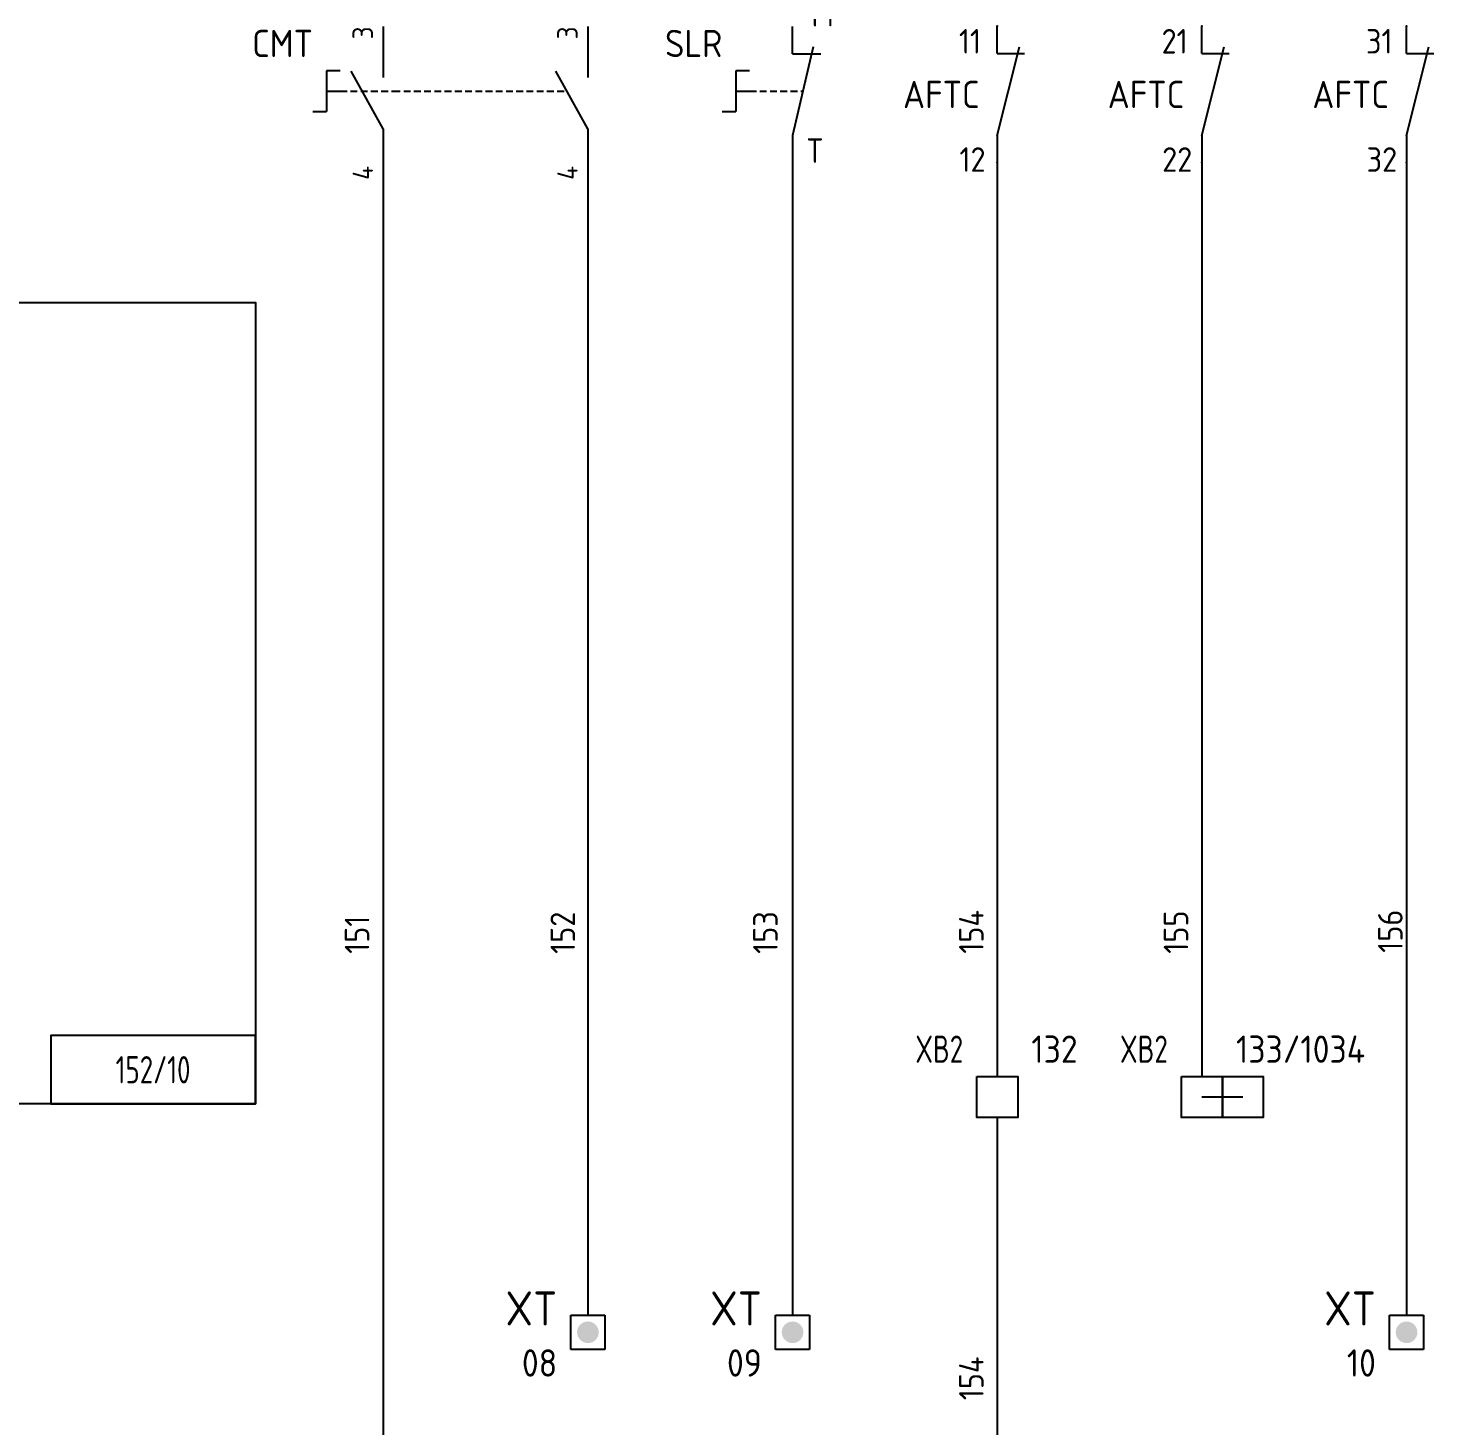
# Model space of a CAD drawing. Header units: millimetres. Extents: x 2272 to 7312, y -3839 to -3184.
# Drawn here: x 4503 to 4606, y -3401.2 to -3298.7 of the extents above; entities that cross this region are included whole.
import ezdxf
from ezdxf.enums import TextEntityAlignment as Align

# ---------------------------------------------------------------- set-up
doc = ezdxf.new("R2010")
doc.units = ezdxf.units.MM
doc.linetypes.add('DASHED', pattern=[0.75, 0.5, -0.25])
for name, color, linetype in [('AUXILIAR', 30, 'Continuous'), ('CABLES', 3, 'Continuous'), ('SYMS', 7, 'Continuous'), ('TAGS', 7, 'Continuous'), ('TERMS', 7, 'Continuous'), ('TEXTO', 3, 'Continuous'), ('TRAZOS', 4, 'DASHED')]:
    doc.layers.add(name, color=color, linetype=linetype)
doc.layers.add('CDO_110VCC', color=3, linetype='Continuous', lineweight=18)
doc.styles.add('ROMANS', font='isocp3.shx')
doc.styles.add('WD_IEC', font='ISOCP2.shx', dxfattribs={"width": 0.9, "height": 4})

# ---------------------------------------------------------------- blocks, each defined once
blk = doc.blocks.new('CCSH')
at = {"color": 0, "linetype": 'Continuous'}
for p, q in [((2, 0), (0, 0)), ((2, 0), (8.5, -1.63)), ((8, 0), (8, -2)), ((8, 0), (10, 0))]:
    blk.add_line(p, q, dxfattribs=at)
for p in [(0, 0), (10, 0)]:
    blk.add_point(p, dxfattribs=at)
at = {"layer": 'TEXTO', "linetype": 'Continuous', "style": 'ROMANS'}
for tag, height, p in [('NOMBRE', 1.5, (5, 3.5)), ('X1', 1.2, (2, 1)), ('X2', 1.2, (8, 1))]:
    blk.add_attdef(tag, text='', height=height, dxfattribs=at).set_placement(p, align=Align.CENTER)
blk = doc.blocks.new('*U36')
blk.add_lwpolyline([(-1.5, 3), (1.5, 3), (1.5, 0), (-1.5, 0)], close=True)
at = {"style": 'ROMANS', "width": 0.8}
blk.add_attdef('XA', text='', height=2, dxfattribs=at).set_placement((-2.5, 4), align=Align.RIGHT)
at = {"layer": 'TEXTO', "style": 'ROMANS'}
blk.add_attdef('BORNE', (2.5, 4), '', height=2, dxfattribs=at)
blk = doc.blocks.new('NC SELECTORA SLR')
for p, q in [((0, 8), (0, 10)), ((1.5, 8.5), (0, 2)), ((0, 8), (2.08, 8)), ((-3.15, 6.75), (-4.15, 6.75)), ((-4.15, 6.75), (-4.15, 3.75)), ((-4.15, 5.25), (-3.15, 5.25)), ((-5.15, 3.75), (-4.15, 3.75)), ((0, 2), (0, 0))]:
    blk.add_line(p, q)
at = {"layer": 'TRAZOS'}
blk.add_line((-3.15, 5.25), (0.75, 5.25), dxfattribs=at)
at = {"style": 'ROMANS'}
for tag, p in [('1', (1, 10)), ('2', (1, 0))]:
    blk.add_attdef(tag, p, '', height=1.8, dxfattribs=at)
blk.add_attdef('SLR', text='', height=2, dxfattribs=at).set_placement((-5.15, 7.75), align=Align.RIGHT)
blk = doc.blocks.new('*U53')
blk.add_lwpolyline([(-1.5, 3), (1.5, 3), (1.5, 0), (-1.5, 0)], close=True)
at = {"style": 'ROMANS', "width": 0.8}
blk.add_attdef('XA', text='', height=2, dxfattribs=at).set_placement((-2.5, 4), align=Align.RIGHT)
at = {"layer": 'TEXTO', "style": 'ROMANS'}
blk.add_attdef('BORNE', (2.5, 4), '', height=2, dxfattribs=at)
blk = doc.blocks.new('*U54')
blk.add_lwpolyline([(-1.5, 3), (1.5, 3), (1.5, 0), (-1.5, 0)], close=True)
at = {"style": 'ROMANS', "width": 0.8}
blk.add_attdef('XA', text='', height=2, dxfattribs=at).set_placement((-2.5, 4), align=Align.RIGHT)
at = {"layer": 'TEXTO', "style": 'ROMANS'}
blk.add_attdef('BORNE', (2.5, 4), '', height=2, dxfattribs=at)
blk = doc.blocks.new('VSW21')
for p, q in [((0, 7.5), (0, 2.5)), ((0, -2.5), (-3.125, 3.125)), ((0, -2.5), (0, -7.5))]:
    blk.add_line(p, q)
at = {"style": 'WD_IEC'}
for tag, p in [('INST', (-5.25, 7.75)), ('LOC', (-5.25, 4.25)), ('TAG2', (-5.25, 0.75)), ('XREF', (-5.25, -3.75)), ('DESC1', (-5.25, -7.6)), ('DESC2', (-5.25, -11.1)), ('DESC3', (-5.25, -14.6)), ('WDTAGALT', (-5, -18))]:
    blk.add_attdef(tag, text='', height=2.5, dxfattribs=at).set_placement(p, align=Align.RIGHT)
blk.add_attdef('TERM01', text='', height=2, rotation=90, dxfattribs=at).set_placement((-1, 7.5), align=Align.RIGHT)
at = {"style": 'WD_IEC', "flags": 1}
for tag, p, height in [('X2TERM01', (0, 7.5), 0.32), ('X4LINK', (-2, 0), 0.32), ('X1LINK', (-0.5, 0), 0.32), ('CONTACT', (4, -3.5), 1), ('FAMILY', (4, -5), 1), ('COMMON', (5.25, -4.75), 1), ('X8TERM02', (0, -7.5), 0.32)]:
    blk.add_attdef(tag, p, '', height=height, dxfattribs=at)
at = {"style": 'WD_IEC'}
blk.add_attdef('TERM02', (-1, -7.5), '', height=2, rotation=90, dxfattribs=at)
blk = doc.blocks.new('VT0001')
for p, q in [((-1.25, -1.25), (-1.25, 1.25)), ((-1.25, 1.25), (1.25, 1.25)), ((1.25, 1.25), (1.25, -1.25)), ((1.25, -1.25), (-1.25, -1.25))]:
    blk.add_line(p, q)
at = {"style": 'WD_IEC', "flags": 1}
for tag, p, height in [('ASSYCODE', (2.75, 10.75), 1), ('CATDESC', (2.75, 9.25), 1), ('MFG', (2.75, 7.25), 1.5), ('CAT', (2.75, 4.75), 1.5), ('X2PIN01', (0, 2.25), 0.25), ('X2TERMDESC01', (0, 1.75), 0.4), ('X4PIN01', (-1.25, 1), 0.25), ('X2TERM01', (0, 1.25), 0.25), ('X1PIN01', (1.25, 1), 0.25), ('X4TERM01', (-1.25, 0), 0.25), ('X4TERMDESC01', (-1.25, 0.5), 0.4), ('STRIPSEQ', (0, 0), 0.025), ('X8PIN01', (0, -0.25), 0.25), ('X1TERM01', (1.25, 0), 0.25), ('X1TERMDESC01', (1.25, 0.5), 0.4), ('LINKTERM', (0, -0.04), 0.025), ('X8TERM01', (0, -1.25), 0.25), ('X8TERMDESC01', (0, -0.75), 0.4)]:
    blk.add_attdef(tag, p, '', height=height, dxfattribs=at)
at = {"style": 'WD_IEC'}
for tag, p in [('INST', (-2.25, 6.5)), ('LOC', (-2.25, 3.5)), ('DESC1', (-2.25, -6.25)), ('DESC2', (-2.25, -9.25)), ('DESC3', (-2.25, -12.25))]:
    blk.add_attdef(tag, text='', height=2.5, dxfattribs=at).set_placement(p, align=Align.RIGHT)
at = {"style": 'WD_IEC', "flags": 8}
for tag, height, p in [('TAGSTRIP', 2.5, (-2.25, 0.5)), ('TERM01', 2, (-2.25, -3.25))]:
    blk.add_attdef(tag, text='', height=height, dxfattribs=at).set_placement(p, align=Align.RIGHT)

msp = doc.modelspace()

# ---------------------------------------------------------------- hatches: boundary and pattern name
h = msp.add_hatch(color=5)
h.dxf.hatch_style = 1
h.set_gradient(color1=(0, 0, 255), one_color=1, tint=1)
edge = h.paths.add_edge_path()
edge.add_arc((4544, -3394.31), 0.793, 0, 360)
h = msp.add_hatch(color=5)
h.dxf.hatch_style = 1
h.set_gradient(color1=(0, 0, 255), one_color=1, tint=1)
edge = h.paths.add_edge_path()
edge.add_arc((4559, -3394.31), 0.793, 0, 360)
h = msp.add_hatch(color=5)
h.dxf.hatch_style = 1
h.set_gradient(color1=(0, 0, 255), one_color=1, tint=1)
edge = h.paths.add_edge_path()
edge.add_arc((4604, -3394.31), 0.793, 0, 360)

# ---------------------------------------------------------------- linework, layer by layer
for p, q in [((4525.85, -3301.81), (4524.85, -3301.81)), ((4524.85, -3301.81), (4524.85, -3304.81)), ((4524.85, -3303.31), (4525.85, -3303.31)), ((4523.85, -3304.81), (4524.85, -3304.81)), ((4529, -3308.56), (4529, -3407.93)), ((4544, -3308.56), (4544, -3393.06)), ((4559, -3308.56), (4559, -3393.06)), ((4574, -3308.55), (4574, -3375.55)), ((4589, -3308.55), (4589, -3375.55)), ((4604, -3308.55), (4604, -3393.06)), ((4589, -3377.05), (4592, -3377.05)), ((4574, -3378.55), (4574, -3407.93))]:
    msp.add_line(p, q)
at = {"color": 4, "linetype": 'DASHED'}
msp.add_line((4529.75, -3303.31), (4542.47, -3303.31), dxfattribs=at)
at = {"layer": 'AUXILIAR'}
msp.add_lwpolyline([(4408.63, -3318.81), (4519.63, -3318.81), (4519.63, -3377.56), (4408.63, -3377.56)], dxfattribs=at)
msp.add_lwpolyline([(4504.63, -3377.56), (4519.63, -3377.56), (4519.63, -3372.56), (4504.63, -3372.56)], close=True, dxfattribs=at)
at = {"layer": 'TRAZOS'}
msp.add_line((4525.85, -3303.31), (4529.75, -3303.31), dxfattribs=at)

# ---------------------------------------------------------------- block references
for name, p, values in [('NC SELECTORA SLR', (4559, -3308.56), {'1': 'T1', '2': 'T', 'SLR': 'SLR'}), ('*U54', (4574, -3378.55), {'XA': 'XB2', 'BORNE': '132'}), ('*U53', (4589, -3378.55), {'XA': 'XB2', 'BORNE': '133/1034'})]:
    msp.add_blockref(name, p).add_auto_attribs(values)
ref = msp.add_blockref('CCSH', (4574, -3308.55), dxfattribs=dict(rotation=90))
ref.add_attrib('NOMBRE', 'AFTC', dxfattribs={"linetype": 'Continuous', "height": 2, "style": 'ROMANS'}).set_placement((4569.9, -3303.55), align=Align.MIDDLE_CENTER)
ref.add_attrib('X1', '12', dxfattribs={"linetype": 'Continuous', "height": 1.8, "style": 'ROMANS'}).set_placement((4572.19, -3309.22), align=Align.CENTER)
ref.add_attrib('X2', '11', dxfattribs={"linetype": 'Continuous', "height": 1.8, "style": 'ROMANS'}).set_placement((4572, -3300.55), align=Align.CENTER)
ref = msp.add_blockref('CCSH', (4589, -3308.55), dxfattribs=dict(rotation=90))
ref.add_attrib('NOMBRE', 'AFTC', dxfattribs={"linetype": 'Continuous', "height": 2, "style": 'ROMANS'}).set_placement((4584.9, -3303.55), align=Align.MIDDLE_CENTER)
ref.add_attrib('X1', '22', dxfattribs={"linetype": 'Continuous', "height": 1.8, "style": 'ROMANS'}).set_placement((4587.19, -3309.22), align=Align.CENTER)
ref.add_attrib('X2', '21', dxfattribs={"linetype": 'Continuous', "height": 1.8, "style": 'ROMANS'}).set_placement((4587, -3300.55), align=Align.CENTER)
ref = msp.add_blockref('CCSH', (4604, -3308.55), dxfattribs=dict(rotation=90))
ref.add_attrib('NOMBRE', 'AFTC', dxfattribs={"linetype": 'Continuous', "height": 2, "style": 'ROMANS'}).set_placement((4599.9, -3303.55), align=Align.MIDDLE_CENTER)
ref.add_attrib('X1', '32', dxfattribs={"linetype": 'Continuous', "height": 1.8, "style": 'ROMANS'}).set_placement((4602.19, -3309.22), align=Align.CENTER)
ref.add_attrib('X2', '31', dxfattribs={"linetype": 'Continuous', "height": 1.8, "style": 'ROMANS'}).set_placement((4602, -3300.55), align=Align.CENTER)
msp.add_blockref('*U36', (4592, -3378.55))
at = {"layer": 'SYMS'}
ref = msp.add_blockref('VSW21', (4529, -3304.19), dxfattribs=dict(at, xscale=0.75, yscale=0.75, zscale=0.75))
ref.add_attrib('TERM02', '4', (4528.25, -3309.81), dxfattribs={"layer": 'TERMS', "height": 1.5, "rotation": 90, "style": 'WD_IEC'})
ref.add_attrib('TERM01', '3', dxfattribs={"layer": 'TERMS', "height": 1.5, "rotation": 90, "style": 'WD_IEC'}).set_placement((4528.25, -3298.56), align=Align.RIGHT)
ref = msp.add_blockref('VSW21', (4544, -3304.19), dxfattribs=dict(at, xscale=0.75, yscale=0.75, zscale=0.75))
ref.add_attrib('TERM02', '4', (4543.25, -3309.81), dxfattribs={"layer": 'TERMS', "height": 1.5, "rotation": 90, "style": 'WD_IEC'})
ref.add_attrib('TERM01', '3', dxfattribs={"layer": 'TERMS', "height": 1.5, "rotation": 90, "style": 'WD_IEC'}).set_placement((4543.25, -3298.56), align=Align.RIGHT)
ref = msp.add_blockref('VT0001', (4544, -3394.31), dxfattribs=at)
ref.add_attrib('TERM01', '08', dxfattribs={"layer": 'TERMS', "height": 2, "style": 'WD_IEC', "flags": 8}).set_placement((4541.75, -3397.56), align=Align.RIGHT)
ref.add_attrib('TAGSTRIP', 'XT', dxfattribs={"layer": 'TAGS', "height": 2.5, "style": 'WD_IEC', "flags": 8}).set_placement((4541.75, -3393.81), align=Align.RIGHT)
ref = msp.add_blockref('VT0001', (4559, -3394.31), dxfattribs=at)
ref.add_attrib('TERM01', '09', dxfattribs={"layer": 'TERMS', "height": 2, "style": 'WD_IEC', "flags": 8}).set_placement((4556.75, -3397.56), align=Align.RIGHT)
ref.add_attrib('TAGSTRIP', 'XT', dxfattribs={"layer": 'TAGS', "height": 2.5, "style": 'WD_IEC', "flags": 8}).set_placement((4556.75, -3393.81), align=Align.RIGHT)
ref = msp.add_blockref('VT0001', (4604, -3394.31), dxfattribs=at)
ref.add_attrib('TERM01', '10', dxfattribs={"layer": 'TERMS', "height": 2, "style": 'WD_IEC', "flags": 8}).set_placement((4601.75, -3397.56), align=Align.RIGHT)
ref.add_attrib('TAGSTRIP', 'XT', dxfattribs={"layer": 'TAGS', "height": 2.5, "style": 'WD_IEC', "flags": 8}).set_placement((4601.75, -3393.81), align=Align.RIGHT)

# ---------------------------------------------------------------- texts
at = {"style": 'ROMANS'}
msp.add_attdef('CMT', text='SLR', height=2, dxfattribs=at).set_placement((4523.85, -3300.81), align=Align.RIGHT)
at = {"layer": 'CABLES', "char_height": 1.8, "attachment_point": 7, "rotation": 90, "style": 'ROMANS'}
for s, insert in [('152', (4543.06, -3366.56)), ('153', (4557.91, -3366.56)), ('154', (4573, -3366.55)), ('155', (4588, -3366.55)), ('156', (4603.71, -3366.48)), ('151', (4527.98, -3366.56)), ('154', (4573, -3399.29))]:
    msp.add_mtext_dynamic_manual_height_columns(s, width=6.7539, gutter_width=9, heights=[0], dxfattribs=dict(at, insert=insert))
at = {"layer": 'CDO_110VCC', "style": 'ROMANS', "width": 0.8}
msp.add_text('152/10', height=2, dxfattribs=at).set_placement((4512.13, -3375.06), align=Align.MIDDLE_CENTER)

doc.saveas('drawing.dxf')
